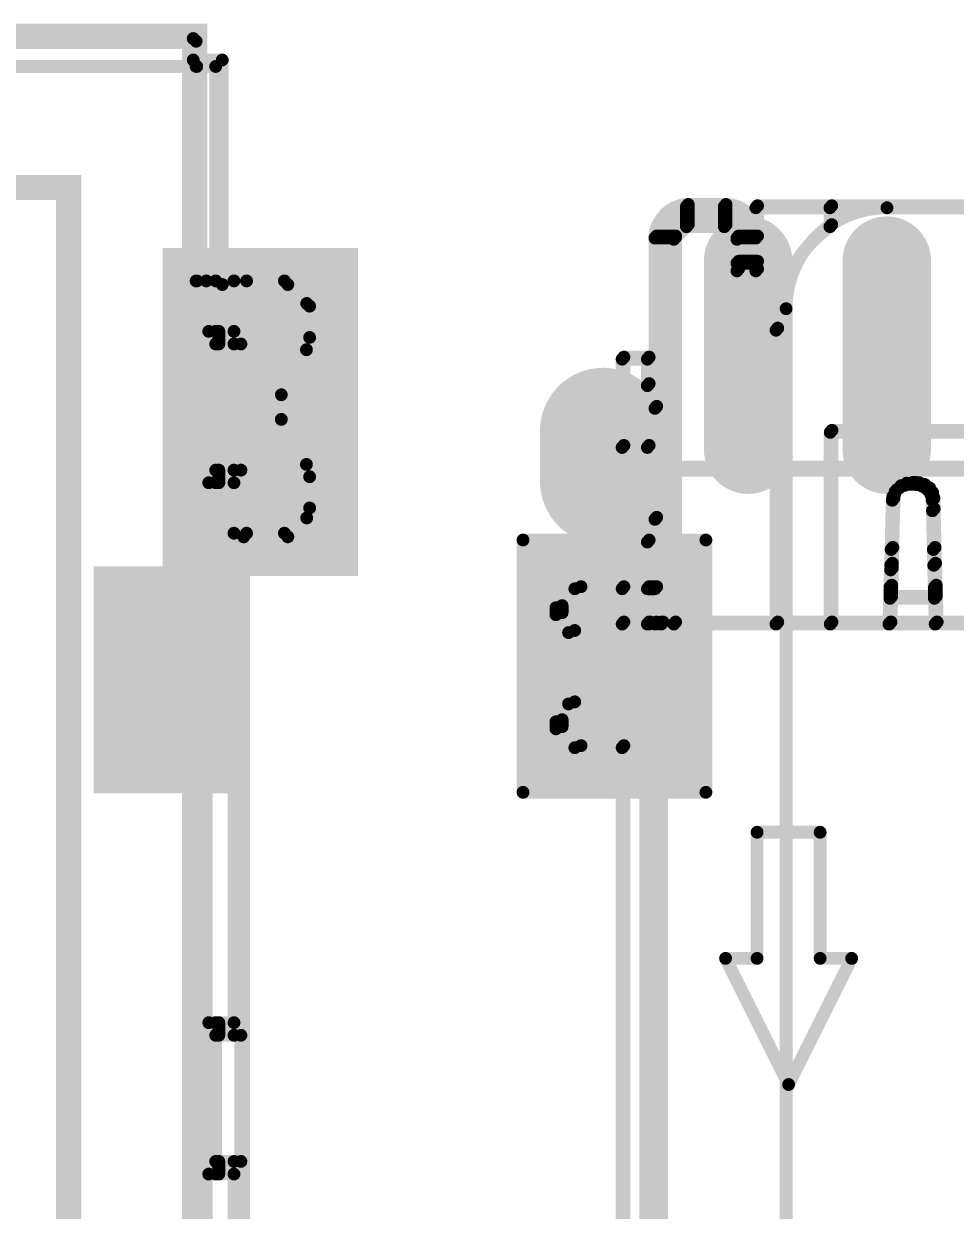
# Model space of a CAD drawing. Extents: x -1 to 186, y -6 to 106.
# Drawn here: x 53.24 to 60.63, y 8.01 to 17.43 of the extents above; entities that cross this region are included whole.
import ezdxf

# ---------------------------------------------------------------- set-up
doc = ezdxf.new("R2010")
doc.units = 0
for name, color, linetype in [('DRIL_NPLTE_THRU_01', 254, 'CONTINUOUS'), ('DRIL_NPLTE_THRU_02', 254, 'CONTINUOUS'), ('DRIL_PLTE_THRU_01', 254, 'CONTINUOUS'), ('DRIL_PLTE_THRU_02', 254, 'CONTINUOUS'), ('PADS_BOT', 250, 'CONTINUOUS'), ('PADS_INNER', 250, 'CONTINUOUS'), ('PADS_TOP', 250, 'CONTINUOUS'), ('PART_TOP_2DLINE_00', 250, 'CONTINUOUS'), ('PART_TOP_2DLINE_01', 250, 'CONTINUOUS')]:
    doc.layers.add(name, color=color, linetype=linetype)

# ---------------------------------------------------------------- blocks, each defined once
blk = doc.blocks.new('SMOOTH_0$1016')
at = {"const_width": 0.0508}
blk.add_lwpolyline([(-0.0254, 0, 1), (0.0254, 0, 1)], format="xyb", close=True, dxfattribs=at)
blk = doc.blocks.new('PART_BODY_TOP_59')
at = {"layer": 'PART_TOP_2DLINE_01', "const_width": 0.1016}
for points in [[(1.8054, -0.2115), (6.1054, -0.2115)], [(1.9124, -0.1903), (6.0824, -0.1903)], [(6.0824, -0.1903), (6.0824, -0.3603)], [(6.1054, -2.1115), (6.1054, -0.2115)], [(6.1054, -0.4115), (1.8054, -0.4115)], [(6.3124, -0.3603), (6.0824, -0.3603)], [(6.1104, -0.4115), (6.2604, -0.4115)], [(6.1104, -2.1115), (6.1104, -0.4115)], [(6.2604, -2.1115), (6.2604, -0.4115)], [(6.3124, -2.1403), (6.3124, -0.3603)], [(6.1054, -2.1115), (6.8054, -2.1115)], [(6.1854, -17.4115), (6.1854, -2.1115)], [(6.4054, -2.6115), (6.4054, -2.1115)], [(6.5054, -2.1115), (6.5054, -4.1115)], [(6.3124, -2.1403), (6.8324, -2.1403)], [(6.9824, -2.2903), (6.9824, -3.9903)], [(7.0054, -2.3115), (7.0054, -2.5595)], [(6.2054, -2.5115), (6.2054, -3.7115)], [(6.4054, -2.5115), (6.2054, -2.5115)], [(6.2604, -3.7115), (6.2604, -2.5115)], [(6.2854, -2.6115), (6.2854, -2.5115)], [(6.2604, -2.6115), (6.4604, -2.6115)], [(6.4604, -3.6115), (6.4604, -2.6115)], [(6.98, -2.657), (6.7807, -3.0141)], [(6.7807, -3.209), (6.98, -3.5661)], [(6.2604, -3.6115), (6.4604, -3.6115)], [(6.2854, -3.7115), (6.2854, -3.6115)], [(6.4054, -8.0915), (6.4054, -3.6115)], [(6.4054, -3.7115), (6.2054, -3.7115)], [(7.0054, -3.6636), (7.0054, -3.9115)], [(6.8054, -4.1115), (6.4054, -4.1115)], [(6.8324, -4.1403), (6.4824, -4.1403)], [(6.4824, -14.7703), (6.4824, -4.1403)], [(6.2054, -7.9915), (6.2054, -9.1915)], [(6.4054, -7.9915), (6.2054, -7.9915)], [(6.2604, -9.1915), (6.2604, -7.9915)], [(6.2854, -8.0915), (6.2854, -7.9915)], [(6.2604, -8.0915), (6.4604, -8.0915)], [(6.4604, -9.0915), (6.4604, -8.0915)], [(6.2604, -9.0915), (6.4604, -9.0915)], [(6.2854, -9.1915), (6.2854, -9.0915)], [(6.4054, -15.2915), (6.4054, -9.0915)], [(6.4054, -9.1915), (6.2054, -9.1915)]]:
    blk.add_lwpolyline(points, dxfattribs=at)
for points in [[(7.0054, -2.3115, 0.414214), (6.8054, -2.1115)], [(6.9824, -2.2903, 0.414214), (6.8324, -2.1403)], [(6.98, -2.657, 0.128103), (7.0054, -2.5595)], [(6.7807, -3.0141, 0.260015), (6.7807, -3.209)], [(7.0054, -3.6636, 0.128103), (6.98, -3.5661)], [(6.8054, -4.1115, 0.414214), (7.0054, -3.9115)], [(6.8324, -4.1403, 0.414214), (6.9824, -3.9903)]]:
    blk.add_lwpolyline(points, format="xyb", dxfattribs=at)
at = {"layer": 'PART_TOP_2DLINE_01'}
for p in [(6.0824, -0.1903), (6.0824, -0.1903), (6.1054, -0.2115), (6.1054, -0.2115), (6.0824, -0.3603), (6.0824, -0.3603), (6.1054, -0.4115), (6.1104, -0.4115), (6.1104, -0.4115), (6.2604, -0.4115), (6.2604, -0.4115), (6.3124, -0.3603), (6.3124, -0.3603), (6.1054, -2.1115), (6.1054, -2.1115), (6.1104, -2.1115), (6.1854, -2.1115), (6.2604, -2.1115), (6.4054, -2.1115), (6.5054, -2.1115), (6.8054, -2.1115), (6.8054, -2.1115), (6.3124, -2.1403), (6.3124, -2.1403), (6.8324, -2.1403), (6.8324, -2.1403), (6.9824, -2.2903), (6.9824, -2.2903), (7.0054, -2.3115), (7.0054, -2.3115), (6.2054, -2.5115), (6.2054, -2.5115), (6.2604, -2.5115), (6.2854, -2.5115), (6.4054, -2.5115), (7.0054, -2.5595), (7.0054, -2.5595), (6.2604, -2.6115), (6.2854, -2.6115), (6.4054, -2.6115), (6.4604, -2.6115), (6.4604, -2.6115), (6.98, -2.657), (6.98, -2.657), (6.7807, -3.0141), (6.7807, -3.0141), (6.7807, -3.209), (6.7807, -3.209), (6.2604, -3.6115), (6.2854, -3.6115), (6.4054, -3.6115), (6.4604, -3.6115), (6.4604, -3.6115), (6.98, -3.5661), (6.98, -3.5661), (6.2054, -3.7115), (6.2054, -3.7115), (6.2604, -3.7115), (6.2854, -3.7115), (6.4054, -3.7115), (7.0054, -3.6636), (7.0054, -3.6636), (6.9824, -3.9903), (6.9824, -3.9903), (7.0054, -3.9115), (7.0054, -3.9115), (6.4054, -4.1115), (6.4824, -4.1403), (6.4824, -4.1403), (6.5054, -4.1115), (6.8054, -4.1115), (6.8054, -4.1115), (6.8324, -4.1403), (6.8324, -4.1403), (6.2054, -7.9915), (6.2054, -7.9915), (6.2604, -7.9915), (6.2854, -7.9915), (6.4054, -7.9915), (6.2604, -8.0915), (6.2854, -8.0915), (6.4054, -8.0915), (6.4604, -8.0915), (6.4604, -8.0915), (6.2604, -9.0915), (6.2854, -9.0915), (6.4054, -9.0915), (6.4604, -9.0915), (6.4604, -9.0915), (6.2054, -9.1915), (6.2054, -9.1915), (6.2604, -9.1915), (6.2854, -9.1915), (6.4054, -9.1915)]:
    blk.add_blockref('SMOOTH_0$1016', p, dxfattribs=at)
blk = doc.blocks.new('DRIL_HOLE_0')
blk.add_lwpolyline([(0, 0, 1), (0, 0, 1)], format="xyb", close=True)
blk = doc.blocks.new('PAD_0')
blk.add_lwpolyline([(0, 0, 1), (0, 0, 1)], format="xyb", close=True)
blk = doc.blocks.new('PAD_31')
at = {"const_width": 1.55}
blk.add_lwpolyline([(-1.3, 0), (1.3, 0)], dxfattribs=at)
blk = doc.blocks.new('STK_TOP_105')
at = {"layer": 'DRIL_PLTE_THRU_01'}
blk.add_blockref('DRIL_HOLE_0', (0, 0), dxfattribs=at)
at = {"layer": 'DRIL_PLTE_THRU_02'}
blk.add_blockref('DRIL_HOLE_0', (0, 0), dxfattribs=at)
at = {"layer": 'PADS_BOT'}
blk.add_blockref('PAD_0', (0, 0), dxfattribs=at)
at = {"layer": 'PADS_INNER'}
blk.add_blockref('PAD_0', (0, 0), dxfattribs=at)
at = {"layer": 'PADS_TOP', "rotation": 90}
blk.add_blockref('PAD_31', (0, 0), dxfattribs=at)
blk = doc.blocks.new('SYM_TOP_60')
for name, p in [('PART_BODY_TOP_59', (0, 0)), ('STK_TOP_105', (6.615, -3.15))]:
    blk.add_blockref(name, p)
blk = doc.blocks.new('PART_TOP_74')
blk.add_blockref('SYM_TOP_60', (0, 0))
blk = doc.blocks.new('SMOOTH_0$127')
at = {"const_width": 0.0635}
blk.add_lwpolyline([(-0.03175, 0, 1), (0.03175, 0, 1)], format="xyb", close=True, dxfattribs=at)
blk = doc.blocks.new('PART_BODY_TOP_31')
at = {"layer": 'PART_TOP_2DLINE_00', "const_width": 0.127}
blk.add_lwpolyline([(-7.35, 9.9), (-7.35, -3.30333), (2.59933, -3.30333, -0.2230684), (4.12233, -4), (7.35, -4), (7.35, 9.49667), (6.69133, 9.49667), (6.69133, 9.9)], format="xyb", close=True, dxfattribs=at)
at = {"layer": 'PART_TOP_2DLINE_00'}
blk.add_blockref('SMOOTH_0$127', (-7.35, 9.9), dxfattribs=at)
blk = doc.blocks.new('PAD_69')
at = {"const_width": 0.35}
blk.add_lwpolyline([(-0.45, -0.175), (1.05, -0.175, 1), (1.05, 0.175), (-0.45, 0.175, 1)], format="xyb", close=True, dxfattribs=at)
blk = doc.blocks.new('STK_TOP_47')
at = {"layer": 'DRIL_NPLTE_THRU_01'}
blk.add_blockref('DRIL_HOLE_0', (0, 0), dxfattribs=at)
at = {"layer": 'DRIL_NPLTE_THRU_02'}
blk.add_blockref('DRIL_HOLE_0', (0, 0), dxfattribs=at)
at = {"layer": 'PADS_BOT'}
blk.add_blockref('PAD_0', (0, 0), dxfattribs=at)
at = {"layer": 'PADS_INNER'}
blk.add_blockref('PAD_0', (0, 0), dxfattribs=at)
at = {"layer": 'PADS_TOP', "rotation": 90}
blk.add_blockref('PAD_69', (0, 0), dxfattribs=at)
blk = doc.blocks.new('PAD_70')
at = {"const_width": 0.5}
blk.add_lwpolyline([(-0.2, -0.25), (0.2, -0.25, 1), (0.2, 0.25), (-0.2, 0.25, 1)], format="xyb", close=True, dxfattribs=at)
blk = doc.blocks.new('STK_TOP_48')
at = {"layer": 'DRIL_NPLTE_THRU_01'}
blk.add_blockref('DRIL_HOLE_0', (0, 0), dxfattribs=at)
at = {"layer": 'DRIL_NPLTE_THRU_02'}
blk.add_blockref('DRIL_HOLE_0', (0, 0), dxfattribs=at)
at = {"layer": 'PADS_BOT'}
blk.add_blockref('PAD_0', (0, 0), dxfattribs=at)
at = {"layer": 'PADS_INNER'}
blk.add_blockref('PAD_0', (0, 0), dxfattribs=at)
at = {"layer": 'PADS_TOP', "rotation": 90}
blk.add_blockref('PAD_70', (0, 0), dxfattribs=at)
blk = doc.blocks.new('SYM_TOP_32')
for name, p in [('STK_TOP_47', (-6.55, 10.5)), ('STK_TOP_47', (-5.45, 10.5)), ('STK_TOP_48', (-7.7, 10)), ('PART_BODY_TOP_31', (0, 0))]:
    blk.add_blockref(name, p)
blk = doc.blocks.new('PART_TOP_475')
blk.add_blockref('SYM_TOP_32', (0, 0))
blk = doc.blocks.new('SMOOTH_0$2')
at = {"const_width": 0.1}
blk.add_lwpolyline([(-0.05, 0, 1), (0.05, 0, 1)], format="xyb", close=True, dxfattribs=at)
blk = doc.blocks.new('PART_BODY_TOP_74')
at = {"layer": 'PART_TOP_2DLINE_01', "const_width": 0.2}
for points in [[(-7.35, 15.93), (7.35, 15.93), (7.35, -0.42), (-7.35, -0.42)], [(-6.35, 14.732), (-6.35, 0), (4.318, 0), (6.35, 2.032), (6.35, 14.732)]]:
    blk.add_lwpolyline(points, close=True, dxfattribs=at)
at = {"layer": 'PART_TOP_2DLINE_01'}
for p in [(7.35, 15.93), (6.35, 14.732)]:
    blk.add_blockref('SMOOTH_0$2', p, dxfattribs=at)
blk = doc.blocks.new('PAD_85')
at = {"const_width": 1.2}
blk.add_lwpolyline([(-0.9, 0), (0.9, 0)], dxfattribs=at)
blk = doc.blocks.new('STK_TOP_167')
at = {"layer": 'DRIL_PLTE_THRU_01'}
blk.add_blockref('DRIL_HOLE_0', (0, 0), dxfattribs=at)
at = {"layer": 'DRIL_PLTE_THRU_02'}
blk.add_blockref('DRIL_HOLE_0', (0, 0), dxfattribs=at)
at = {"layer": 'PADS_BOT'}
blk.add_blockref('PAD_0', (0, 0), dxfattribs=at)
at = {"layer": 'PADS_INNER'}
blk.add_blockref('PAD_0', (0, 0), dxfattribs=at)
at = {"layer": 'PADS_TOP', "rotation": 90}
blk.add_blockref('PAD_85', (0, 0), dxfattribs=at)
blk = doc.blocks.new('SYM_TOP_72')
for name, p in [('PART_BODY_TOP_74', (0, 0)), ('STK_TOP_167', (7.15, 10.83))]:
    blk.add_blockref(name, p)
blk = doc.blocks.new('PART_TOP_534')
blk.add_blockref('SYM_TOP_72', (0, 0))
blk = doc.blocks.new('PART_BODY_TOP_75')
at = {"layer": 'PART_TOP_2DLINE_01', "const_width": 0.1016}
for points in [[(-5.6276, 7.4855, 0.414214), (-5.8776, 7.2355)], [(-5.0776, 7.2355, 0.414214), (-5.3276, 7.4855)], [(-5.6416, 7.4691, 0.414214), (-5.8916, 7.2191)], [(-5.6416, 7.4191, 0.414214), (-5.8416, 7.2191)], [(-5.6276, 7.4355, 0.414214), (-5.8276, 7.2355)], [(-5.0916, 7.2191, 0.414214), (-5.3416, 7.4691)], [(-5.1416, 7.2191, 0.414214), (-5.3416, 7.4191)], [(-5.1276, 7.2355, 0.414214), (-5.3276, 7.4355)], [(-4.0516, 7.4591, 0.414214), (-4.8516, 6.6591)], [(-5.6416, 7.3191, 0.414214), (-5.7416, 7.2191)], [(-5.6276, 7.3355, 0.414214), (-5.7276, 7.2355)], [(-5.2416, 7.2191, 0.414214), (-5.3416, 7.3191)], [(-5.2276, 7.2355, 0.414214), (-5.3276, 7.3355)], [(-4.504, 7.3091, 0.245161), (-4.9316, 6.4891)], [(-4.49, 7.3255, 0.245161), (-4.9176, 6.5055)], [(-5.9516, 6.0491, 0.162412), (-5.8916, 5.8691)], [(-5.9376, 6.0655, 0.162412), (-5.8776, 5.8855)], [(-5.8916, 4.9891, 0.162412), (-5.9516, 4.8091)], [(-5.8776, 5.0055, 0.162412), (-5.9376, 4.8255)], [(-6.5266, 4.4391, 0.414214), (-6.6766, 4.2891)], [(-6.4776, 4.4555, 0.414214), (-6.6276, 4.3055)], [(-6.6766, 4.2334, 0.317699), (-6.5766, 4.0919)], [(-6.6276, 4.2498, 0.317699), (-6.5276, 4.1084)], [(-6.5766, 3.5263, 0.70673), (-6.5766, 4.0919)], [(-6.5276, 3.5427, 0.707385), (-6.5276, 4.1084)], [(-6.5276, 3.5427, 0.317699), (-6.6276, 3.4013)], [(-6.5766, 3.5263, 0.317699), (-6.6766, 3.3848)], [(-6.6276, 3.3455, 0.414214), (-6.4776, 3.1955)], [(-6.6766, 3.3291, 0.414214), (-6.5266, 3.1791)]]:
    blk.add_lwpolyline(points, format="xyb", dxfattribs=at)
for points in [[(-5.6276, 7.4855), (-5.3276, 7.4855)], [(-5.6276, 7.4855), (-5.6276, 7.4355)], [(-5.3276, 7.4855), (-5.3276, 7.4355)], [(-5.6416, 7.4691), (-5.3416, 7.4691)], [(-5.6416, 7.4691), (-5.6416, 7.4191)], [(-5.3416, 7.4191), (-5.6416, 7.4191)], [(-5.6416, 7.4191), (-5.6416, 7.3191)], [(-5.3276, 7.4355), (-5.6276, 7.4355)], [(-5.6276, 7.4355), (-5.6276, 7.3355)], [(-5.3416, 7.4691), (-5.3416, 7.4191)], [(-5.3416, 7.3191), (-5.3416, 7.4191)], [(-5.3276, 7.3355), (-5.3276, 7.4355)], [(-5.0916, 7.4591), (-4.504, 7.4591)], [(-5.0916, 7.4591), (-5.0916, 6.9591)], [(-5.0776, 7.4755), (-4.49, 7.4755)], [(-5.0776, 7.4755), (-5.0776, 6.9755)], [(4.5008, 7.4591), (-4.504, 7.4591)], [(-4.504, 7.4591), (-4.504, 7.3091)], [(4.5148, 7.4755), (-4.49, 7.4755)], [(-4.49, 7.4755), (-4.49, 7.3255)], [(4.0484, 7.4591), (-4.0516, 7.4591)], [(-5.6416, 7.3091), (-5.7416, 7.2091)], [(-5.6276, 7.3255), (-5.7276, 7.2255)], [(-5.6416, 7.3191), (-5.3416, 7.3191)], [(-5.3416, 7.3091), (-5.6416, 7.3091)], [(-5.6276, 7.3355), (-5.3276, 7.3355)], [(-5.3276, 7.3255), (-5.6276, 7.3255)], [(-5.2416, 7.2091), (-5.3416, 7.3091)], [(-5.2276, 7.2255), (-5.3276, 7.3255)], [(-5.8916, 7.2191), (-5.8416, 7.2191)], [(-5.8916, 4.1591), (-5.8916, 7.2191)], [(-5.8776, 7.2355), (-5.8276, 7.2355)], [(-5.8776, 4.1755), (-5.8776, 7.2355)], [(-5.7416, 7.2191), (-5.8416, 7.2191)], [(-5.8416, 7.2191), (-5.8416, 4.1591)], [(-5.7276, 7.2355), (-5.8276, 7.2355)], [(-5.8276, 7.2355), (-5.8276, 4.1755)], [(-5.7416, 7.2091), (-5.7416, 7.2191)], [(-5.7416, 7.2091), (-5.7416, 4.1591)], [(-5.7276, 7.2255), (-5.7276, 7.2355)], [(-5.7276, 7.2255), (-5.7276, 4.1755)], [(-5.1416, 7.2191), (-5.2416, 7.2191)], [(-5.2416, 7.2191), (-5.2416, 7.2091)], [(-5.2416, 6.9591), (-5.2416, 7.2091)], [(-5.1276, 7.2355), (-5.2276, 7.2355)], [(-5.2276, 7.2355), (-5.2276, 7.2255)], [(-5.2276, 6.9755), (-5.2276, 7.2255)], [(-5.0916, 7.2191), (-5.1416, 7.2191)], [(-5.1416, 7.0191), (-5.1416, 7.2191)], [(-5.0776, 7.2355), (-5.1276, 7.2355)], [(-5.1276, 7.0355), (-5.1276, 7.2355)], [(-5.2416, 7.0191), (-5.1416, 7.0191)], [(-5.2276, 7.0355), (-5.1276, 7.0355)], [(-5.0916, 7.0191), (-5.1416, 7.0191)], [(-5.0776, 7.0355), (-5.1276, 7.0355)], [(-5.0916, 6.9591), (-5.2416, 6.9591)], [(-5.0776, 6.9755), (-5.2276, 6.9755)], [(-4.8516, -6.7409), (-4.8516, 6.6591)], [(-4.9316, 6.4891), (-4.9316, 4.1591)], [(-4.9176, 6.5055), (-4.9176, 4.1755)], [(-6.1516, 6.2591), (-6.1516, 5.5591)], [(-5.9516, 6.2591), (-6.1516, 6.2591)], [(-6.1376, 6.2755), (-6.1376, 5.5755)], [(-5.9376, 6.2755), (-6.1376, 6.2755)], [(-5.9516, 6.2591), (-5.9516, 5.5591)], [(-5.9376, 6.2755), (-5.9376, 5.5755)], [(-4.4876, 4.1755), (-4.4876, 5.6955)], [(-4.4876, 5.6955), (4.5124, 5.6955)], [(-4.5016, 4.1591), (-4.5016, 5.6791)], [(-4.5016, 5.6791), (4.4984, 5.6791)], [(-6.1516, 5.5591), (-6.1516, 4.1591)], [(-6.1516, 5.5591), (-5.9516, 5.5591)], [(-6.1376, 5.5755), (-6.1376, 4.1755)], [(-6.1376, 5.5755), (-5.9376, 5.5755)], [(-5.9516, 5.5591), (-5.9516, 4.1591)], [(-5.9376, 5.5755), (-5.9376, 4.1755)], [(-3.8599, 5.2667), (-3.9095, 5.2599), (-3.9536, 5.2398), (-3.987, 5.2082), (-4.0061, 5.1681), (-4.0099, 5.1409)], [(-3.8459, 5.2832), (-3.8955, 5.2763), (-3.9396, 5.2563), (-3.973, 5.2246), (-3.9921, 5.1845), (-3.9959, 5.1573)], [(-3.8599, 5.2667), (-3.8433, 5.2667)], [(-3.8459, 5.2832), (-3.8293, 5.2832)], [(-3.6933, 5.1409), (-3.7027, 5.1845), (-3.7278, 5.2218), (-3.7656, 5.2491), (-3.8123, 5.2641), (-3.8433, 5.2667)], [(-3.6793, 5.1573), (-3.6887, 5.2009), (-3.7138, 5.2383), (-3.7516, 5.2655), (-3.7983, 5.2806), (-3.8293, 5.2832)], [(-4.028, 4.3633), (-4.0226, 4.5888), (-4.0173, 4.826), (-4.0119, 5.0576), (-4.0099, 5.1409)], [(-4.0139, 4.3798), (-4.0086, 4.6053), (-4.0033, 4.8425), (-3.9979, 5.0741), (-3.9959, 5.1573)], [(-3.6933, 5.1409), (-3.6913, 5.0576), (-3.6859, 4.826), (-3.6806, 4.5888), (-3.6753, 4.3633)], [(-3.6793, 5.1573), (-3.6773, 5.0741), (-3.6719, 4.8425), (-3.6666, 4.6053), (-3.6613, 4.3798)], [(-6.9376, 4.8255), (-6.9376, 2.8255)], [(-5.4876, 4.8255), (-6.9376, 4.8255)], [(-5.4876, 2.8255), (-5.4876, 4.8255)], [(-4.028, 4.451), (-4.0226, 4.6253), (-4.019, 4.7505)], [(-4.019, 4.7504), (-4.019, 4.7501)], [(-4.0139, 4.4675), (-4.0086, 4.6417), (-4.005, 4.7669)], [(-4.005, 4.7668), (-4.005, 4.7666)], [(-3.6843, 4.7505), (-3.6806, 4.6253), (-3.6753, 4.451)], [(-3.6842, 4.7501), (-3.6842, 4.7504)], [(-3.6702, 4.7669), (-3.6666, 4.6417), (-3.6613, 4.4675)], [(-3.6702, 4.7666), (-3.6702, 4.7668)], [(-6.5266, 4.4391), (-6.1516, 4.4391)], [(-6.4776, 4.4555), (-6.1376, 4.4555)], [(-5.9516, 4.4391), (-5.9416, 4.4391)], [(-5.9416, 4.4391), (-5.9416, 4.1591)], [(-5.8916, 4.4391), (-5.9416, 4.4391)], [(-5.9376, 4.4555), (-5.9276, 4.4555)], [(-5.9276, 4.4555), (-5.9276, 4.1755)], [(-5.8776, 4.4555), (-5.9276, 4.4555)], [(-4.0362, 4.1591), (-4.028, 4.451)], [(-4.028, 4.451), (-4.028, 4.3633)], [(-4.0222, 4.1755), (-4.0139, 4.4675)], [(-4.0197, 4.1755), (-4.0139, 4.3798)], [(-4.0139, 4.4675), (-4.0139, 4.3798)], [(-4.0139, 4.3798), (-3.6613, 4.3798)], [(-3.6753, 4.451), (-3.6671, 4.1591)], [(-3.6753, 4.451), (-3.6753, 4.3633)], [(-3.6613, 4.4675), (-3.6531, 4.1755)], [(-3.6613, 4.4675), (-3.6613, 4.3798)], [(-3.6613, 4.3798), (-3.6555, 4.1755)], [(-6.6766, 4.2334), (-6.6766, 4.2891)], [(-6.6276, 4.2498), (-6.6276, 4.3055)], [(-4.0337, 4.1591), (-4.028, 4.3633)], [(-4.028, 4.3633), (-3.6753, 4.3633)], [(-3.6753, 4.3633), (-3.6695, 4.1591)], [(-5.8516, 4.1591), (-6.1516, 4.1591)], [(-6.1516, 4.1591), (-6.1516, -7.0409)], [(-5.8376, 4.1755), (-6.1376, 4.1755)], [(-6.1376, 4.1755), (-6.1376, -7.0245)], [(-5.8516, 4.1591), (7.1484, 4.1591)], [(-5.8516, 4.1591), (-5.8516, -7.0409)], [(-5.8376, 4.1755), (7.1624, 4.1755)], [(-5.8376, 4.1755), (-5.8376, -7.0245)], [(-6.6766, 3.3291), (-6.6766, 3.3848)], [(-6.6276, 3.3455), (-6.6276, 3.4013)], [(-6.1516, 3.1791), (-6.5266, 3.1791)], [(-6.1376, 3.1955), (-6.4776, 3.1955)], [(-6.9376, 2.8255), (-5.4876, 2.8255)], [(-4.5816, 2.5091), (-5.0816, 2.5091)], [(-5.0816, 2.5091), (-5.0816, 1.5091)], [(-4.5816, 1.5091), (-4.5816, 2.5091)], [(-5.3316, 1.5091), (-4.8316, 0.5091)], [(-5.0816, 1.5091), (-5.3316, 1.5091)], [(-4.8316, 0.5091), (-4.3316, 1.5091)], [(-4.3316, 1.5091), (-4.5816, 1.5091)]]:
    blk.add_lwpolyline(points, dxfattribs=at)
at = {"layer": 'PART_TOP_2DLINE_01'}
for p in [(-5.6276, 7.4855), (-5.6276, 7.4855), (-5.6276, 7.4855), (-5.3276, 7.4855), (-5.3276, 7.4855), (-5.3276, 7.4855), (-5.6416, 7.4691), (-5.6416, 7.4691), (-5.6416, 7.4691), (-5.6416, 7.4191), (-5.6416, 7.4191), (-5.6416, 7.4191), (-5.6416, 7.4191), (-5.6276, 7.4355), (-5.6276, 7.4355), (-5.6276, 7.4355), (-5.6276, 7.4355), (-5.3416, 7.4691), (-5.3416, 7.4691), (-5.3416, 7.4691), (-5.3416, 7.4191), (-5.3416, 7.4191), (-5.3416, 7.4191), (-5.3416, 7.4191), (-5.3276, 7.4355), (-5.3276, 7.4355), (-5.3276, 7.4355), (-5.3276, 7.4355), (-5.0916, 7.4591), (-5.0916, 7.4591), (-5.0776, 7.4755), (-5.0776, 7.4755), (-4.504, 7.4591), (-4.504, 7.4591), (-4.504, 7.4591), (-4.49, 7.4755), (-4.49, 7.4755), (-4.49, 7.4755), (-4.0516, 7.4591), (-4.0516, 7.4591), (-5.6416, 7.3191), (-5.6416, 7.3191), (-5.6416, 7.3191), (-5.6416, 7.3091), (-5.6416, 7.3091), (-5.6276, 7.3355), (-5.6276, 7.3355), (-5.6276, 7.3355), (-5.6276, 7.3255), (-5.6276, 7.3255), (-5.3416, 7.3191), (-5.3416, 7.3191), (-5.3416, 7.3191), (-5.3416, 7.3091), (-5.3416, 7.3091), (-5.3276, 7.3355), (-5.3276, 7.3355), (-5.3276, 7.3355), (-5.3276, 7.3255), (-5.3276, 7.3255), (-4.504, 7.3091), (-4.504, 7.3091), (-4.49, 7.3255), (-4.49, 7.3255), (-5.8916, 7.2191), (-5.8916, 7.2191), (-5.8916, 7.2191), (-5.8776, 7.2355), (-5.8776, 7.2355), (-5.8776, 7.2355), (-5.8416, 7.2191), (-5.8416, 7.2191), (-5.8416, 7.2191), (-5.8416, 7.2191), (-5.8276, 7.2355), (-5.8276, 7.2355), (-5.8276, 7.2355), (-5.8276, 7.2355), (-5.7416, 7.2191), (-5.7416, 7.2191), (-5.7416, 7.2191), (-5.7416, 7.2091), (-5.7416, 7.2091), (-5.7416, 7.2091), (-5.7276, 7.2355), (-5.7276, 7.2355), (-5.7276, 7.2355), (-5.7276, 7.2255), (-5.7276, 7.2255), (-5.7276, 7.2255), (-5.2416, 7.2191), (-5.2416, 7.2191), (-5.2416, 7.2191), (-5.2416, 7.2091), (-5.2416, 7.2091), (-5.2416, 7.2091), (-5.2276, 7.2355), (-5.2276, 7.2355), (-5.2276, 7.2355), (-5.2276, 7.2255), (-5.2276, 7.2255), (-5.2276, 7.2255), (-5.1416, 7.2191), (-5.1416, 7.2191), (-5.1416, 7.2191), (-5.1416, 7.2191), (-5.1276, 7.2355), (-5.1276, 7.2355), (-5.1276, 7.2355), (-5.1276, 7.2355), (-5.0916, 7.2191), (-5.0916, 7.2191), (-5.0776, 7.2355), (-5.0776, 7.2355), (-5.2416, 7.0191), (-5.2276, 7.0355), (-5.1416, 7.0191), (-5.1416, 7.0191), (-5.1416, 7.0191), (-5.1276, 7.0355), (-5.1276, 7.0355), (-5.1276, 7.0355), (-5.0916, 7.0191), (-5.0776, 7.0355), (-5.2416, 6.9591), (-5.2416, 6.9591), (-5.2276, 6.9755), (-5.2276, 6.9755), (-5.0916, 6.9591), (-5.0916, 6.9591), (-5.0776, 6.9755), (-5.0776, 6.9755), (-4.8516, 6.6591), (-4.8516, 6.6591), (-4.9316, 6.4891), (-4.9316, 6.4891), (-4.9176, 6.5055), (-4.9176, 6.5055), (-6.1516, 6.2591), (-6.1516, 6.2591), (-6.1376, 6.2755), (-6.1376, 6.2755), (-5.9516, 6.2591), (-5.9516, 6.2591), (-5.9376, 6.2755), (-5.9376, 6.2755), (-5.9516, 6.0491), (-5.9376, 6.0655), (-5.8776, 5.8855), (-5.8916, 5.8691), (-4.4876, 5.6955), (-4.4876, 5.6955), (-4.5016, 5.6791), (-4.5016, 5.6791), (-6.1516, 5.5591), (-6.1516, 5.5591), (-6.1516, 5.5591), (-6.1376, 5.5755), (-6.1376, 5.5755), (-6.1376, 5.5755), (-5.9516, 5.5591), (-5.9516, 5.5591), (-5.9516, 5.5591), (-5.9376, 5.5755), (-5.9376, 5.5755), (-5.9376, 5.5755), (-3.973, 5.2246), (-3.9536, 5.2398), (-3.9396, 5.2563), (-3.9095, 5.2599), (-3.8955, 5.2763), (-3.8599, 5.2667), (-3.8599, 5.2667), (-3.8459, 5.2832), (-3.8459, 5.2832), (-3.8433, 5.2667), (-3.8433, 5.2667), (-3.8293, 5.2832), (-3.8293, 5.2832), (-3.8123, 5.2641), (-3.7983, 5.2806), (-3.7656, 5.2491), (-3.7516, 5.2655), (-3.7278, 5.2218), (-3.7138, 5.2383), (-4.0099, 5.1409), (-4.0061, 5.1681), (-3.9959, 5.1573), (-3.9921, 5.1845), (-3.987, 5.2082), (-3.7027, 5.1845), (-3.6933, 5.1409), (-3.6933, 5.1409), (-3.6887, 5.2009), (-3.6793, 5.1573), (-3.6793, 5.1573), (-3.6913, 5.0576), (-3.6773, 5.0741), (-5.8916, 4.9891), (-5.8776, 5.0055), (-6.9376, 4.8255), (-6.9376, 4.8255), (-5.9516, 4.8091), (-5.9376, 4.8255), (-5.4876, 4.8255), (-5.4876, 4.8255), (-4.019, 4.7504), (-4.019, 4.7501), (-4.005, 4.7668), (-4.005, 4.7666), (-3.6843, 4.7505), (-3.6842, 4.7504), (-3.6842, 4.7501), (-3.6702, 4.7669), (-3.6702, 4.7668), (-3.6702, 4.7666), (-4.0226, 4.6253), (-4.0226, 4.5888), (-4.0086, 4.6417), (-4.0086, 4.6053), (-3.6806, 4.6253), (-3.6666, 4.6417), (-6.5266, 4.4391), (-6.5266, 4.4391), (-6.4776, 4.4555), (-6.4776, 4.4555), (-6.1516, 4.4391), (-6.1376, 4.4555), (-5.9516, 4.4391), (-5.9416, 4.4391), (-5.9416, 4.4391), (-5.9416, 4.4391), (-5.9376, 4.4555), (-5.9276, 4.4555), (-5.9276, 4.4555), (-5.9276, 4.4555), (-5.8916, 4.4391), (-5.8776, 4.4555), (-4.028, 4.451), (-4.028, 4.451), (-4.028, 4.451), (-4.0139, 4.4675), (-4.0139, 4.4675), (-4.0139, 4.4675), (-4.0139, 4.3798), (-4.0139, 4.3798), (-4.0139, 4.3798), (-4.0139, 4.3798), (-3.6753, 4.451), (-3.6753, 4.451), (-3.6613, 4.4675), (-3.6613, 4.4675), (-3.6613, 4.3798), (-3.6613, 4.3798), (-3.6613, 4.3798), (-6.6766, 4.2891), (-6.6766, 4.2891), (-6.6276, 4.3055), (-6.6276, 4.3055), (-4.028, 4.3633), (-4.028, 4.3633), (-4.028, 4.3633), (-4.028, 4.3633), (-3.6753, 4.3633), (-3.6753, 4.3633), (-3.6753, 4.3633), (-6.6766, 4.2334), (-6.6766, 4.2334), (-6.6276, 4.2498), (-6.6276, 4.2498), (-6.5766, 4.0919), (-6.5766, 4.0919), (-6.5276, 4.1084), (-6.5276, 4.1084), (-6.1516, 4.1591), (-6.1516, 4.1591), (-6.1516, 4.1591), (-6.1376, 4.1755), (-6.1376, 4.1755), (-6.1376, 4.1755), (-5.9516, 4.1591), (-5.9416, 4.1591), (-5.9376, 4.1755), (-5.9276, 4.1755), (-5.8916, 4.1591), (-5.8776, 4.1755), (-5.8516, 4.1591), (-5.8516, 4.1591), (-5.8516, 4.1591), (-5.8416, 4.1591), (-5.8376, 4.1755), (-5.8376, 4.1755), (-5.8376, 4.1755), (-5.8276, 4.1755), (-5.7416, 4.1591), (-5.7276, 4.1755), (-4.9316, 4.1591), (-4.9176, 4.1755), (-4.5016, 4.1591), (-4.4876, 4.1755), (-4.0362, 4.1591), (-4.0337, 4.1591), (-4.0222, 4.1755), (-4.0197, 4.1755), (-3.6695, 4.1591), (-3.6671, 4.1591), (-3.6555, 4.1755), (-3.6531, 4.1755), (-6.5276, 3.5427), (-6.5276, 3.5427), (-6.5766, 3.5263), (-6.5766, 3.5263), (-6.6766, 3.3848), (-6.6766, 3.3848), (-6.6276, 3.4013), (-6.6276, 3.4013), (-6.6276, 3.3455), (-6.6276, 3.3455), (-6.6766, 3.3291), (-6.6766, 3.3291), (-6.5266, 3.1791), (-6.5266, 3.1791), (-6.4776, 3.1955), (-6.4776, 3.1955), (-6.1516, 3.1791), (-6.1376, 3.1955), (-6.9376, 2.8255), (-6.9376, 2.8255), (-5.4876, 2.8255), (-5.4876, 2.8255), (-5.0816, 2.5091), (-5.0816, 2.5091), (-4.5816, 2.5091), (-4.5816, 2.5091), (-5.3316, 1.5091), (-5.3316, 1.5091), (-5.0816, 1.5091), (-5.0816, 1.5091), (-4.5816, 1.5091), (-4.5816, 1.5091), (-4.3316, 1.5091), (-4.3316, 1.5091), (-4.8316, 0.5091), (-4.8316, 0.5091)]:
    blk.add_blockref('SMOOTH_0$1016', p, dxfattribs=at)
blk = doc.blocks.new('PAD_87')
at = {"const_width": 1.45}
blk.add_lwpolyline([(-1, 0), (1, 0)], dxfattribs=at)
blk = doc.blocks.new('STK_TOP_162')
at = {"layer": 'DRIL_PLTE_THRU_01'}
blk.add_blockref('DRIL_HOLE_0', (0, 0), dxfattribs=at)
at = {"layer": 'DRIL_PLTE_THRU_02'}
blk.add_blockref('DRIL_HOLE_0', (0, 0), dxfattribs=at)
at = {"layer": 'PADS_BOT'}
blk.add_blockref('PAD_0', (0, 0), dxfattribs=at)
at = {"layer": 'PADS_INNER'}
blk.add_blockref('PAD_0', (0, 0), dxfattribs=at)
at = {"layer": 'PADS_TOP', "rotation": 90}
blk.add_blockref('PAD_87', (0, 0), dxfattribs=at)
blk = doc.blocks.new('SYM_TOP_73')
for name, p in [('PART_BODY_TOP_75', (0, 0)), ('STK_TOP_162', (-6.2094, 3.8242))]:
    blk.add_blockref(name, p)
blk = doc.blocks.new('PART_TOP_535')
blk.add_blockref('SYM_TOP_73', (0, 0))

msp = doc.modelspace()

# ---------------------------------------------------------------- block references
for name, p in [('PART_TOP_74', (48.5, 17.5)), ('PART_TOP_534', (47.244, 1.397)), ('PART_TOP_535', (64.135, 8.509)), ('PART_TOP_475', (65.532, 4))]:
    msp.add_blockref(name, p)

doc.saveas('drawing.dxf')
